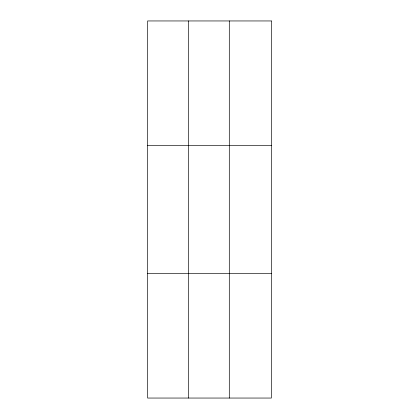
<?xml version="1.0" encoding="UTF-8"?>
<svg xmlns="http://www.w3.org/2000/svg" width="419" height="419" viewBox="0 0 419 419"><rect width="100%" height="100%" fill="white"/><g stroke="black" fill="none" stroke-linecap="round" stroke-linejoin="round"><path stroke-width="0.63" d="M188.456 398.05L188.456 20.95M229.303 398.05L229.303 20.95M147.614 145.393L271.386 145.393M147.614 273.607L271.386 273.607M271.386 20.95L271.386 398.05L147.614 398.05L147.614 20.95L271.386 20.95"/></g></svg>
